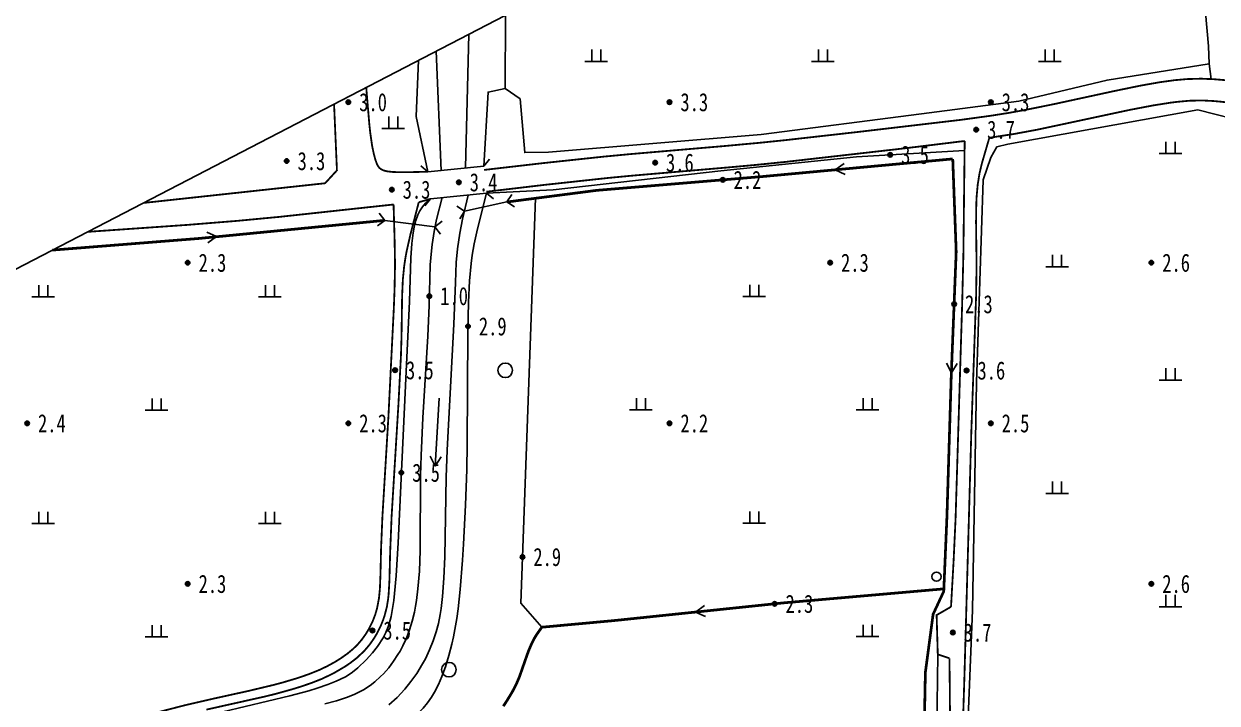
# Model space of a CAD drawing. Header units: metres. Extents: x 494039 to 619385, y 3351420 to 3402703.
# Drawn here: x 580710.4 to 580973.6, y 3397938.4 to 3398088.3 of the extents above; entities that cross this region are included whole.
import ezdxf
from ezdxf.enums import TextEntityAlignment as Align

# ---------------------------------------------------------------- set-up
doc = ezdxf.new("R2010")
doc.units = ezdxf.units.M
for name, pattern in [('2180', [0]), ('4410a', [0]), ('8521', [0]), ('9610', [0])]:
    doc.linetypes.add(name, pattern=pattern)
for name, color, linetype in [('210100', 130, 'Continuous'), ('220200', 130, 'Continuous'), ('220900', 130, '2180'), ('261301', 141, 'Continuous'), ('430300', 8, 'Continuous'), ('440100', 8, 'Continuous'), ('510301', 8, 'Continuous'), ('720100', 8, 'Continuous'), ('760201', 8, '8521'), ('810100', 8, '9610'), ('810302', 8, 'Continuous'), ('810501', 8, 'Continuous'), ('范围线', 8, 'Continuous')]:
    doc.layers.add(name, color=color, linetype=linetype)

# ---------------------------------------------------------------- blocks, each defined once
blk = doc.blocks.new('gc170')
at = {"linetype": 'Continuous'}
blk.add_circle((0, 0), 0.5, dxfattribs=at)
blk = doc.blocks.new('gu')
at = {"flags": 128}
for points in [[(3.75, 0), (-3.75, 0)], [(2.71, -0.6), (3.75, 0), (3.75, 0), (2.71, 0.6)]]:
    blk.add_lwpolyline(points, dxfattribs=at)
blk = doc.blocks.new('p_point')
for radius in [0.25, 0.2, 0.15, 0.1, 0.05]:
    blk.add_circle((0, 0), radius)
blk.add_point((0, 0))
blk = doc.blocks.new('vm')
at = {"linetype": 'Continuous'}
for p, q in [((1.25, 0), (-1.25, 0)), ((-0.5, 0), (-0.5, 1.3)), ((0.5, 1.3), (0.5, 0))]:
    blk.add_line(p, q, dxfattribs=at)
blk = doc.blocks.new('v1')
blk.add_circle((0, 0), 0.8)
blk = doc.blocks.new('1-3&1-4')
at = {"layer": '210100', "color": 141, "linetype": 'Continuous', "elevation": 1.6308, "flags": 128}
blk.add_lwpolyline([(580808.4954, 3398085.9567), (580807.8212, 3398056.4627)], dxfattribs=at)
at = {"layer": '210100', "color": 141, "linetype": 'Continuous', "flags": 128}
for points in [[(580801.2969, 3398082.2243), (580802.4452, 3398055.9256)], [(580802.648, 3398049.9088), (580801.4246, 3398045.1214), (580800.8627, 3398042.4448), (580800.4189, 3398039.6087), (580800.2579, 3398038.2026), (580800.0256, 3398035.0917), (580799.7627, 3398026.0852), (580799.4757, 3398019.3119), (580798.4052, 3398001.2992), (580798.0045, 3397993.0237), (580797.8847, 3397988.5894), (580797.8007, 3397972.0951), (580797.627, 3397967.5046), (580797.3142, 3397963.601), (580796.9823, 3397961.0221), (580796.7689, 3397959.7416), (580796.5179, 3397958.4683), (580796.0234, 3397956.4389), (580795.4448, 3397954.5658), (580794.747, 3397952.7251), (580793.9857, 3397951.0543), (580793.3512, 3397949.8557), (580792.9028, 3397949.0916), (580791.9263, 3397947.6071), (580790.8513, 3397946.1914), (580789.6846, 3397944.8591), (580789.0684, 3397944.2292), (580787.7719, 3397943.0536), (580786.744, 3397942.2558), (580785.2616, 3397941.2981), (580783.2676, 3397940.2898), (580781.5287, 3397939.5922), (580779.3709, 3397938.8877), (580776.783, 3397938.1999)], [(580808.4149, 3398050.4849), (580807.1387, 3398045.1613), (580806.5243, 3398042.0734), (580806.0267, 3398038.5832), (580805.766, 3398035.5845), (580805.5648, 3398031.1991), (580805.2463, 3398022.0139), (580803.7398, 3397994.2229), (580803.5204, 3397988.2715), (580803.2343, 3397970.6626), (580803.0422, 3397965.943), (580802.7353, 3397961.9248), (580802.4126, 3397959.2684), (580802.2019, 3397957.9496), (580801.8068, 3397955.9865), (580801.3223, 3397954.1371), (580800.6543, 3397952.1045), (580799.8598, 3397950.1072), (580798.9393, 3397948.1529), (580798.3412, 3397947.037), (580797.0486, 3397944.9315), (580795.7708, 3397943.1374), (580794.3858, 3397941.4314), (580792.706, 3397939.6441), (580790.894, 3397938.0373)]]:
    blk.add_lwpolyline(points, dxfattribs=at)
at = {"layer": '220200', "color": 141, "linetype": 'Continuous', "const_width": 0.6, "flags": 128}
for points in [[(580816.9468, 3398048.9573), (580836.7653, 3398051.5212), (580873.2386, 3398054.5628), (580915.2697, 3398058.4568)], [(580915.2697, 3398058.4568), (580916.0297, 3398037.9975), (580914.9391, 3398010.5992), (580913.9902, 3397979.5928), (580913.2863, 3397963.0466), (580910.9355, 3397957.9828), (580909.2272, 3397945.1305), (580907.8164, 3397871.0137), (580903.5007, 3397759.3172), (580900.3915, 3397756.8552), (580892.6629, 3397753.669), (580889.4359, 3397745.2093), (580887.1963, 3397743.1488), (580885.5731, 3397742.7401), (580861.96, 3397742.3235)], [(580716.6546, 3398038.3371), (580748.9627, 3398040.902), (580789.9733, 3398044.8931)], [(580913.3095, 3397963.5935), (580877.9362, 3397960.5028), (580840.4718, 3397956.5871), (580824.6242, 3397955.1319), (580823.4345, 3397953.4301), (580823.02, 3397952.7459), (580822.4161, 3397951.5898), (580821.7338, 3397949.9831), (580821.3532, 3397948.9547), (580819.6872, 3397944.18), (580818.9662, 3397942.4922), (580818.1063, 3397940.854), (580816.988, 3397939.0039), (580816.1423, 3397937.7068)]]:
    blk.add_lwpolyline(points, dxfattribs=at)
at = {"layer": '220900', "color": 141, "linetype": 'Continuous'}
for p, q in [((580816.9468, 3398048.9573), (580818.0294, 3398050.639)), ((580816.9468, 3398048.9573), (580818.6285, 3398047.8747)), ((580789.9733, 3398044.8931), (580788.7505, 3398046.4757)), ((580807.5895, 3398046.9293), (580805.9078, 3398048.0119)), ((580807.5895, 3398046.9293), (580806.5069, 3398045.2476)), ((580789.9733, 3398044.8931), (580788.3907, 3398043.6703)), ((580801.0633, 3398043.4709), (580802.6459, 3398044.6937)), ((580801.0633, 3398043.4709), (580802.2861, 3398041.8883))]:
    blk.add_line(p, q, dxfattribs=at)
at = {"layer": '220900', "color": 141, "linetype": '2180', "elevation": 2.8794, "flags": 128}
blk.add_lwpolyline([(580816.9468, 3398048.9573), (580807.5895, 3398046.9293)], dxfattribs=at)
at = {"layer": '220900', "color": 141, "linetype": '2180', "flags": 128}
blk.add_lwpolyline([(580789.9733, 3398044.8931), (580801.0633, 3398043.4709)], dxfattribs=at)
at = {"layer": '430300', "color": 8, "linetype": 'Continuous'}
for p, q in [((580799.5082, 3398055.6322), (580797.9604, 3398056.8988)), ((580811.8058, 3398056.8607), (580813.0724, 3398058.4085)), ((580800.1053, 3398049.6548), (580798.8387, 3398048.107)), ((580812.4029, 3398050.8833), (580813.9507, 3398049.6167))]:
    blk.add_line(p, q, dxfattribs=at)
at = {"layer": '430300', "color": 8, "linetype": 'Continuous', "flags": 128}
for points in [[(580799.5082, 3398055.6322), (580811.8058, 3398056.8607)], [(580812.4029, 3398050.8833), (580800.1053, 3398049.6548)]]:
    blk.add_lwpolyline(points, dxfattribs=at)
at = {"layer": '440100', "color": 8, "linetype": '4410a', "const_width": 0.4, "flags": 128}
for points in [[(580811.8891, 3398056.0264), (580824.7928, 3398057.5173), (580838.2455, 3398058.9579), (580844.1955, 3398059.5214), (580865.1823, 3398061.3226), (580872.6237, 3398062.0099), (580878.1225, 3398062.5746), (580893.9929, 3398064.3622), (580917.143, 3398067.0873), (580923.6184, 3398067.9751), (580927.5871, 3398068.6027), (580931.1171, 3398069.2369), (580937.6688, 3398070.5601), (580950.7635, 3398073.4045), (580956.5926, 3398074.6076), (580960.897, 3398075.3738), (580964.2175, 3398075.8287), (580966.8788, 3398076.0687), (580970.0714, 3398076.1595), (580972.985, 3398076.033), (580979.5943, 3398075.4741)], [(580914.8875, 3397959.634), (580915.4519, 3397969.6186), (580915.8959, 3397979.1531), (580917.3491, 3398026.5424), (580917.6168, 3398037.3093), (580917.9032, 3398062.4127)], [(580741.2209, 3397645.2964), (580741.8838, 3397649.7801), (580742.9536, 3397654.9835), (580743.802, 3397658.3279), (580744.5616, 3397660.8152), (580745.0809, 3397662.3309), (580746.2773, 3397665.5209), (580748.0247, 3397669.7254), (580748.9781, 3397671.8711), (580750.8721, 3397675.9132), (580753.7841, 3397681.7143), (580754.496, 3397683.3694), (580754.9306, 3397684.632), (580755.2806, 3397686.0299), (580755.4251, 3397686.8299), (580755.6049, 3397688.4463), (580755.6403, 3397690.0128), (580755.6073, 3397690.8666), (580755.4074, 3397692.9097), (580755.0374, 3397695.109), (580754.7846, 3397696.2844), (580754.4532, 3397697.6256), (580753.7494, 3397700.0411), (580753.2985, 3397701.4043), (580752.3029, 3397704.0942), (580750.8842, 3397707.3622), (580749.3496, 3397710.4566), (580743.7234, 3397721.0883), (580735.8699, 3397736.4092), (580730.3992, 3397746.683), (580728.0285, 3397751.2758), (580726.5346, 3397754.3759), (580725.3641, 3397757.0617), (580722.6742, 3397763.9587), (580722.2406, 3397765.2758), (580721.9801, 3397766.2991), (580721.6649, 3397768.0651), (580721.542, 3397769.0581), (580721.32, 3397771.8662), (580720.9619, 3397777.5803), (580720.435, 3397782.8844), (580719.9134, 3397787.4145), (580719.0631, 3397794.601), (580717.6392, 3397807.6795), (580716.5276, 3397819.3382), (580714.7217, 3397840.697), (580714.1948, 3397848.7073), (580713.8697, 3397856.1276), (580713.7987, 3397862.6906), (580713.9197, 3397879.5443), (580713.9936, 3397883.5422), (580714.2117, 3397889.2058), (580714.619, 3397894.6343), (580716.2131, 3397912.5879), (580716.4068, 3397914.2077), (580716.8122, 3397916.7325), (580717.2072, 3397918.4967), (580717.4977, 3397919.5708), (580718.2116, 3397921.8165), (580719.2369, 3397924.4911), (580719.984, 3397926.125), (580721.0657, 3397928.0382), (580722.1135, 3397929.4488), (580723.3246, 3397930.6779), (580724.6896, 3397931.7464), (580725.6671, 3397932.359), (580726.4813, 3397932.7836), (580727.9322, 3397933.3687), (580729.5789, 3397933.8549), (580735.0283, 3397935.1001), (580745.8271, 3397937.8989), (580752.1108, 3397939.3515), (580759.9913, 3397941.0892), (580765.4897, 3397942.4042), (580767.5034, 3397942.9447), (580770.6997, 3397943.8974), (580773.2588, 3397944.7765), (580775.3815, 3397945.628), (580777.2748, 3397946.523), (580779.0167, 3397947.4772), (580780.3184, 3397948.2882), (580781.7487, 3397949.3052), (580782.9496, 3397950.2974), (580783.994, 3397951.3141), (580784.8961, 3397952.3658), (580785.7701, 3397953.5796), (580786.5438, 3397954.8625), (580787.3337, 3397956.4821), (580787.8721, 3397957.891), (580788.2952, 3397959.334), (580788.7041, 3397961.5132), (580788.909, 3397963.5813), (580789.0392, 3397966.8074), (580789.1704, 3397972.4846), (580789.4635, 3397979.4601), (580790.795, 3398001.6414), (580791.9853, 3398025.5659), (580792.141, 3398029.5579), (580792.2485, 3398035.1516), (580792.1509, 3398040.8292), (580791.9275, 3398048.3998)], [(580902.0038, 3397679.28), (580901.6729, 3397685.3191), (580901.4048, 3397691.8325), (580901.2462, 3397700.4021), (580901.2467, 3397715.7751), (580901.1032, 3397720.469), (580900.5672, 3397728.7598), (580900.5384, 3397730.0757), (580900.5935, 3397732.2711), (580900.7231, 3397733.7148), (580900.9884, 3397735.3762), (580901.3666, 3397736.8943), (580901.8082, 3397738.1542), (580902.135, 3397738.8965), (580902.8927, 3397740.3364), (580904.8421, 3397743.5501), (580905.698, 3397745.1092), (580906.2774, 3397746.4098), (580906.8338, 3397747.9955), (580907.2735, 3397749.623), (580907.6908, 3397751.7042), (580908.04, 3397754.2535), (580908.2949, 3397757.2769), (580908.4638, 3397761.207), (580908.5234, 3397764.2727), (580908.7348, 3397785.4981), (580908.824, 3397791.3618), (580909.03, 3397799.1821), (580909.2261, 3397803.7168), (580910.216, 3397822.4286), (580911.1716, 3397848.9435), (580912.0982, 3397868.717), (580912.4434, 3397880.7825), (580913.0196, 3397905.8461), (580913.1862, 3397910.4844), (580913.4322, 3397915.434), (580914.561, 3397931.6806), (580914.6641, 3397935.4066), (580914.6229, 3397941.5095), (580914.5396, 3397948.2915)]]:
    blk.add_lwpolyline(points, dxfattribs=at)
at = {"layer": '440100', "color": 8, "linetype": 'Continuous', "const_width": 0.4, "flags": 128}
for points, elevation in [([(580785.8989, 3398074.2404), (580786.5672, 3398066.2377), (580786.7734, 3398064.3144), (580787.1832, 3398061.4237), (580787.5818, 3398059.4894), (580787.9554, 3398058.1568), (580788.2945, 3398057.2415), (580788.6133, 3398056.699), (580788.82, 3398056.4627)], 3.8555), ([(580797.481, 3398048.8923), (580800.1053, 3398049.6548)], 3.9203)]:
    blk.add_lwpolyline(points, dxfattribs=dict(at, elevation=elevation))
at = {"layer": '440100', "color": 8, "linetype": '4410a', "const_width": 0.4, "flags": 128}
for points, elevation in [([(580736.7131, 3398048.7374), (580776.8249, 3398053.0885), (580779.4366, 3398055.9311), (580778.8003, 3398070.5597)], 3.8555), ([(580788.82, 3398056.4627), (580789.2299, 3398056.1522), (580789.7741, 3398055.9039), (580790.5229, 3398055.7122), (580791.6941, 3398055.5789), (580793.4653, 3398055.5167), (580794.9649, 3398055.5222), (580799.5082, 3398055.6322)], 3.8555), ([(580911.966, 3397949.1371), (580911.7154, 3397957.8121), (580914.8875, 3397959.634)], 3.9185), ([(580914.5396, 3397948.2915), (580911.966, 3397949.1371)], 3.9185)]:
    blk.add_lwpolyline(points, dxfattribs=dict(at, elevation=elevation))
at = {"layer": '440100', "color": 8, "linetype": 'Continuous', "const_width": 0.4, "flags": 128}
for points in [[(580923.3428, 3398063.1221), (580928.7696, 3398063.9567), (580933.9403, 3398064.9121), (580954.4152, 3398069.2941), (580959.4948, 3398070.2637), (580963.3188, 3398070.8653), (580964.9145, 3398071.0643), (580967.4698, 3398071.2911), (580970.2359, 3398071.3606), (580972.7382, 3398071.2335), (580974.4072, 3398071.0791), (580980.458, 3398070.4119)], [(580812.37, 3398051.213), (580825.2703, 3398052.7346), (580839.2583, 3398054.2583), (580844.6694, 3398054.7733), (580866.3342, 3398056.6321), (580872.4238, 3398057.1922), (580878.6175, 3398057.8254), (580904.5032, 3398060.7736), (580917.9032, 3398062.4127)], [(580917.1121, 3397921.0653), (580917.8575, 3397944.6489), (580919.3748, 3397998.4715), (580920.4214, 3398028.2365), (580920.5245, 3398034.8845), (580920.4096, 3398044.5762), (580920.4662, 3398048.6834), (580920.5402, 3398050.1687), (580920.7723, 3398052.7523), (580921.1793, 3398055.3088), (580921.7044, 3398057.509), (580923.3427, 3398063.1221)], [(580750.6334, 3397936.9494), (580763.6705, 3397939.8669), (580766.0296, 3397940.4544), (580769.5328, 3397941.4284), (580771.1684, 3397941.93), (580773.7986, 3397942.8203), (580776.1789, 3397943.7621), (580778.724, 3397944.9902), (580781.2673, 3397946.4822), (580782.4273, 3397947.2772), (580783.7842, 3397948.3283), (580785.4282, 3397949.8586), (580786.6391, 3397951.2857), (580787.5228, 3397952.5394), (580787.9607, 3397953.2412), (580788.3713, 3397953.9596), (580789.0464, 3397955.3136), (580789.6518, 3397956.8018), (580789.9254, 3397957.6057), (580790.4489, 3397959.6207), (580790.7243, 3397961.3499), (580790.8456, 3397962.5134), (580791.0123, 3397965.4447), (580791.1687, 3397971.526), (580791.4934, 3397979.5714), (580793.0004, 3398004.2996), (580793.5471, 3398014.9206), (580793.68, 3398019.1612), (580793.8123, 3398028.1868), (580793.9748, 3398031.8489), (580794.2687, 3398034.8241), (580794.5712, 3398036.8129), (580794.8401, 3398038.2265), (580795.6667, 3398041.8853), (580797.481, 3398048.8923)], [(580724.4224, 3398042.3646), (580746.5315, 3398043.9068), (580757.5749, 3398044.8008), (580766.7786, 3398045.6734), (580791.9275, 3398048.3998)]]:
    blk.add_lwpolyline(points, dxfattribs=at)
at = {"layer": '760201', "color": 8, "linetype": '8521', "flags": 128}
for points in [[(580965.2189, 3398151.5057), (580969.1594, 3398127.0703), (580970.5337, 3398121.672), (580971.4352, 3398110.2344), (580970.3033, 3398099.0889), (580971.6653, 3398083.3436), (580971.8029, 3398079.4134)], [(580811.8058, 3398056.8607), (580812.7734, 3398073.2182), (580816.5758, 3398074.0133), (580816.6491, 3398090.1844)], [(580797.4411, 3398080.225), (580796.8959, 3398067.786), (580799.5082, 3398055.6322)], [(580819.8532, 3398071.7379), (580820.8629, 3398059.8706), (580826.0661, 3398059.9784), (580872.9821, 3398063.8346), (580908.3976, 3398068.406), (580929.8202, 3398071.2297), (580949.2999, 3398075.8559), (580971.8029, 3398079.4134)], [(580980.9039, 3398066.3724), (580969.3428, 3398069.2582), (580927.4472, 3398061.696), (580924.983, 3398061.1221), (580923.7061, 3398058.7421), (580922.0145, 3398053.8334), (580920.5261, 3398009.1527), (580919.6591, 3397958.9101), (580917.9625, 3397917.0658), (580916.1703, 3397865.3311), (580917.6108, 3397863.2498), (580918.9582, 3397862.4439), (580935.0887, 3397862.0947)], [(580917.879, 3398060.2942), (580894.0387, 3398058.9365), (580864.0784, 3398055.8351), (580827.1143, 3398051.6558), (580812.4029, 3398050.8833)], [(580800.1053, 3398049.6548), (580798.9874, 3398048.6668), (580798.2778, 3398047.8622), (580797.7295, 3398047.0227), (580797.2853, 3398046.1104), (580796.8491, 3398044.896), (580796.4623, 3398043.3742), (580796.2328, 3398042.13), (580795.9391, 3398039.7807), (580795.7303, 3398036.6053), (580795.4208, 3398026.9862), (580794.658, 3398010.0147), (580792.9051, 3397973.7834), (580792.4773, 3397966.5009), (580792.141, 3397962.5556), (580791.9623, 3397961.0047), (580791.7756, 3397959.6839), (580791.3679, 3397957.5144), (580791.1604, 3397956.6631), (580790.7161, 3397955.2049), (580790.2324, 3397953.9965), (580789.6013, 3397952.7736), (580788.3525, 3397950.8719), (580787.2487, 3397949.4673), (580785.9099, 3397947.9596), (580784.0391, 3397946.1535), (580782.8912, 3397945.2294), (580781.4431, 3397944.2776), (580780.102, 3397943.5746), (580779.2706, 3397943.1975), (580777.4211, 3397942.4682), (580775.0943, 3397941.6895), (580773.2067, 3397941.1245), (580769.0419, 3397939.9991), (580754.2973, 3397936.4432), (580739.452, 3397932.7118), (580731.8791, 3397930.8926), (580730.0496, 3397930.3751), (580728.6937, 3397929.8733), (580727.286, 3397929.1581), (580726.2722, 3397928.4454), (580725.8041, 3397928.0483), (580724.9286, 3397927.1765), (580724.141, 3397926.2181), (580723.7835, 3397925.7119), (580723.094, 3397924.5458), (580722.5175, 3397923.2488), (580722.0137, 3397921.7723), (580720.857, 3397917.8142), (580721.9366, 3397910.5694), (580720.6181, 3397902.7435), (580718.2334, 3397898.489), (580717.6977, 3397892.0623), (580717.2809, 3397885.9719), (580717.0974, 3397881.1486), (580717.0708, 3397876.5062), (580717.4833, 3397860.4532), (580717.6522, 3397848.9189), (580717.8397, 3397842.9737), (580718.0811, 3397839.1564), (580718.3081, 3397836.4549), (580720.097, 3397818.9255), (580721.4253, 3397802.406), (580721.9001, 3397797.1664), (580722.6787, 3397790.2167), (580723.1481, 3397786.5157), (580724.126, 3397779.5852), (580724.8765, 3397774.9728), (580725.7799, 3397770.2655), (580726.5685, 3397766.8449), (580727.3562, 3397763.9896), (580728.1144, 3397761.6938), (580728.7497, 3397760.0468), (580729.75, 3397757.7579), (580731.1773, 3397754.8312), (580732.1025, 3397753.0495), (580733.9686, 3397749.5843), (580745.2872, 3397729.0461), (580748.1068, 3397723.7183), (580749.7737, 3397720.4044), (580751.6034, 3397716.5244), (580752.4767, 3397714.5645), (580753.9919, 3397710.9374), (580755.1246, 3397707.9324), (580756.0188, 3397705.2251), (580756.7186, 3397702.6878), (580758.8853, 3397692.9018), (580759.6171, 3397690.1908), (580760.0628, 3397688.811), (580760.7829, 3397686.905), (580761.7724, 3397684.6624), (580762.8761, 3397682.4657), (580764.4966, 3397679.6172), (580766.4402, 3397676.6435), (580767.7313, 3397674.9051), (580769.6426, 3397672.6688), (580771.175, 3397671.161), (580773.342, 3397669.3612), (580775.0621, 3397668.1209), (580776.046, 3397667.4693), (580778.0641, 3397666.2444), (580779.9294, 3397665.2339), (580781.1721, 3397664.6214), (580782.4289, 3397664.043), (580785.1354, 3397662.9011), (580790.5336, 3397660.8675), (580797.3952, 3397658.4295), (580806.2829, 3397657.6946), (580823.2177, 3397657.5067), (580843.2203, 3397657.7662), (580861.1851, 3397657.4985), (580864.2799, 3397656.8098), (580865.2048, 3397656.0688), (580865.2069, 3397648.984), (580865.4896, 3397633.0374), (580865.4801, 3397630.4551), (580865.3705, 3397626.652), (580865.2862, 3397625.2676), (580865.0505, 3397623.0304), (580864.9133, 3397622.1801), (580864.5768, 3397620.673), (580864.1556, 3397619.3681), (580863.8919, 3397618.7315), (580863.452, 3397617.8617), (580862.9075, 3397617.0176), (580862.3512, 3397616.3516), (580861.8257, 3397615.8674), (580861.1441, 3397615.3997), (580860.3037, 3397614.9816), (580859.198, 3397614.5949), (580858.5695, 3397614.4294), (580857.0675, 3397614.1314), (580855.5991, 3397613.9174), (580853.344, 3397613.7064), (580852.2235, 3397613.6565), (580851.1086, 3397613.6463), (580849.1192, 3397613.7401), (580847.3748, 3397613.9666), (580846.5132, 3397614.1406), (580845.7822, 3397614.3269), (580844.3559, 3397614.8017), (580842.9677, 3397615.3994), (580841.1597, 3397616.3805), (580839.6571, 3397617.3776), (580838.2211, 3397618.4665), (580837.1769, 3397619.3284), (580835.1468, 3397621.1325), (580829.8794, 3397626.1478), (580828.5495, 3397627.3849), (580826.5078, 3397629.1778), (580824.2709, 3397630.9176), (580822.6071, 3397632.0269), (580821.6442, 3397632.6117), (580819.5628, 3397633.7675), (580817.5988, 3397634.749), (580814.7402, 3397636.0407), (580811.2537, 3397637.4608), (580809.4924, 3397638.1243), (580806.2336, 3397639.253), (580804.1948, 3397639.8815), (580801.0124, 3397640.731), (580797.3035, 3397641.57), (580795.3141, 3397641.9647), (580792.0676, 3397642.5231), (580787.2844, 3397643.1468), (580781.0412, 3397643.7591), (580773.3411, 3397644.3605), (580767.574, 3397644.7062), (580759.6135, 3397644.9987), (580744.6244, 3397645.4031)], [(580838.7633, 3397735.612), (580835.164, 3397733.4787), (580829.1817, 3397732.4072), (580827.2698, 3397732.1162), (580824.168, 3397731.7487), (580821.0591, 3397731.5285), (580817.8297, 3397731.4599), (580812.9827, 3397731.56), (580804.8334, 3397731.9031), (580799.8394, 3397732.0108), (580796.4271, 3397731.9515), (580793.3039, 3397731.7338), (580792.3379, 3397731.6057), (580790.8358, 3397731.3099), (580790.1135, 3397731.1107), (580789.0785, 3397730.7344), (580788.1153, 3397730.2497), (580787.6658, 3397729.9608), (580786.9718, 3397729.4015), (580786.3143, 3397728.6926), (580785.6957, 3397727.8257), (580785.0897, 3397726.7484), (580784.6603, 3397725.8212), (580784.0041, 3397724.0362), (580783.7411, 3397723.1294), (580783.3233, 3397721.2923), (580783.0254, 3397719.4293), (580782.8657, 3397718.0185), (580782.6735, 3397715.1701), (580782.6036, 3397711.3353), (580782.7228, 3397705.0692), (580782.979, 3397697.6682), (580783.0747, 3397696.4331), (580783.3503, 3397694.1895), (580783.7075, 3397692.3792), (580784.1926, 3397690.6691), (580784.7555, 3397689.1463), (580785.0799, 3397688.399), (580785.8157, 3397686.9388), (580786.9535, 3397685.1243), (580788.7399, 3397682.7121), (580789.4298, 3397681.4592), (580789.7136, 3397680.5855), (580789.8248, 3397679.7416), (580789.7815, 3397678.8812), (580789.6136, 3397678.1735), (580789.2135, 3397677.3504), (580788.6149, 3397676.6664), (580788.0777, 3397676.2651), (580787.7602, 3397676.0878), (580787.0935, 3397675.8325), (580786.3445, 3397675.7219), (580785.6019, 3397675.7794), (580784.8643, 3397675.9734), (580783.9553, 3397676.3639), (580782.3796, 3397677.3145), (580780.7075, 3397678.5242), (580779.4584, 3397679.5636), (580778.3121, 3397680.6679), (580777.4379, 3397681.6511), (580776.6685, 3397682.6622), (580775.7863, 3397684.0269), (580774.9935, 3397685.466), (580774.1082, 3397687.3429), (580773.2485, 3397689.4746), (580772.4935, 3397691.6327), (580771.6055, 3397694.5603), (580770.6781, 3397698.091), (580770.1161, 3397700.4517), (580767.4172, 3397712.8716), (580766.744, 3397715.8216), (580765.707, 3397719.9351), (580764.895, 3397722.7503), (580763.6955, 3397726.4393), (580763.0451, 3397728.2675), (580761.9311, 3397731.1624), (580760.7136, 3397734.0077), (580760.0583, 3397735.4057), (580759.0038, 3397737.463), (580757.7053, 3397739.6867), (580756.1384, 3397742.0621), (580755.1123, 3397743.5197), (580751.5357, 3397748.4256), (580749.6975, 3397751.0563), (580748.1226, 3397753.5415), (580746.8034, 3397755.9105), (580745.5894, 3397758.3399), (580744.8269, 3397759.9854), (580744.0964, 3397761.6476), (580742.7198, 3397765.0128), (580740.8532, 3397770.1404), (580739.7579, 3397773.6056), (580739.0388, 3397776.2095), (580738.117, 3397780.0317), (580737.1936, 3397784.4299), (580736.6709, 3397787.1899), (580736.1856, 3397789.9563), (580735.4109, 3397794.9487), (580735.1152, 3397797.1726), (580734.6948, 3397801.0724), (580734.4916, 3397803.856), (580734.2895, 3397808.7626), (580734.0855, 3397821.7247), (580733.8824, 3397828.041), (580732.8488, 3397847.0706), (580732.5173, 3397854.546), (580732.4331, 3397857.945), (580732.4119, 3397861.3092), (580732.5135, 3397868.7131), (580732.9209, 3397882.1772), (580733.4419, 3397896.5527), (580733.5876, 3397899.4397), (580733.8952, 3397903.5579), (580734.2789, 3397906.8444), (580734.6879, 3397909.3025), (580734.9438, 3397910.5287), (580735.6334, 3397913.1199), (580736.1581, 3397914.5788), (580736.9293, 3397916.1377), (580737.6893, 3397917.2149), (580738.7118, 3397918.2388), (580739.168, 3397918.6054), (580740.1459, 3397919.274), (580741.3279, 3397919.9357), (580742.8499, 3397920.6354), (580745.3832, 3397921.5702), (580747.4481, 3397922.1891), (580749.0025, 3397922.5904), (580750.5609, 3397922.948), (580753.6879, 3397923.5622), (580758.3983, 3397924.3144), (580769.4699, 3397925.8002), (580773.4425, 3397926.3781), (580778.1665, 3397927.1835), (580779.8723, 3397927.5225), (580782.8284, 3397928.1996), (580785.3196, 3397928.8924), (580787.353, 3397929.5757), (580788.9434, 3397930.2109), (580790.8733, 3397931.1442), (580792.4086, 3397932.0516), (580793.6784, 3397932.9199), (580795.2997, 3397934.1905), (580796.8289, 3397935.5751), (580798.4192, 3397937.2561), (580799.3882, 3397938.4461), (580800.2706, 3397939.6915), (580800.9408, 3397940.7864), (580801.8306, 3397942.4928), (580802.6039, 3397944.2613), (580803.3853, 3397946.3849), (580804.1474, 3397948.8701), (580804.7926, 3397951.397), (580805.143, 3397952.9895), (580805.862, 3397957.0459), (580806.1576, 3397959.1858), (580806.6311, 3397963.4688), (580807.1539, 3397969.8988), (580807.3849, 3397973.473), (580807.8298, 3397982.0569), (580808.1067, 3397989.9368), (580808.1957, 3397995.414), (580808.2765, 3398020.197), (580808.4355, 3398026.8512), (580808.6898, 3398031.5861), (580809.043, 3398035.3547), (580809.2932, 3398037.2296), (580809.7242, 3398039.6997), (580810.455, 3398043.0117), (580812.4029, 3398050.8833)], [(580823.203, 3398049.7667), (580819.9898, 3397960.4463), (580824.6242, 3397955.1319)], [(580890.4078, 3397740.7414), (580894.6135, 3397751.4532), (580895.1229, 3397752.309), (580905.2601, 3397752.9276), (580906.5382, 3397753.7544), (580906.9922, 3397754.827), (580907.7033, 3397779.0646), (580909.0322, 3397831.1017), (580910.7831, 3397881.2469), (580911.6598, 3397927.3498), (580911.966, 3397949.1371)]]:
    blk.add_lwpolyline(points, dxfattribs=at)
at = {"layer": '810100', "color": 8, "linetype": '9610', "flags": 128}
blk.add_lwpolyline([(580971.8029, 3398079.4134), (580972.2424, 3398076.0336)], dxfattribs=at)
at = {"layer": '810100', "color": 8, "linetype": '9610', "elevation": 3.5875, "flags": 128}
blk.add_lwpolyline([(580819.8532, 3398071.7379), (580816.5758, 3398074.0133)], dxfattribs=at)
at = {"layer": '范围线', "color": 8, "flags": 128}
blk.add_lwpolyline([(580974.9971, 3398172.2884), (580158.1729, 3397748.7629), (583102.2681, 3395406.1495), (589376.9328, 3392493.3034), (594318.9563, 3392016.403), (594002.9657, 3392059.9931), (593709.5027, 3392110.274), (593489.39, 3392154.2585), (593446.55, 3392164.1073), (593184.0367, 3392224.4585), (592856.0894, 3392311.9807), (592630.9821, 3392379.424), (592345.2786, 3392474.0542), (592112.8421, 3392558.6278), (591835.9381, 3392668.5492), (591571.4074, 3392783.2499), (591303.4331, 3392909.9936), (591275.2655, 3392923.316), (591065.2798, 3393031.2284), (591019.813, 3393054.5939), (590886.2864, 3393127.1825), (590776.1303, 3393189.2284), (589711.9005, 3393302.4152), (583546.9224, 3396125.8295)], close=True, dxfattribs=at)
at = {"layer": '261301', "color": 141, "linetype": 'Continuous', "xscale": 2, "yscale": 2}
for p, rotation in [((580896.7946, 3398056.7452, 2.9722), 185.2945509453082), ((580745.4293, 3398040.6215, 2.0887), 5.322777916765348), ((580915.2633, 3398018.7451, 2.2959), 267.9551720488321), ((580801.5352, 3397998.18, 1.7935), 266.4196451578815), ((580866.0085, 3397959.2562, 2.8331), 185.9649115656113)]:
    blk.add_blockref('gu', p, dxfattribs=dict(at, rotation=rotation))
at = {"layer": '510301', "color": 8, "linetype": 'Continuous', "xscale": 2, "yscale": 2}
blk.add_blockref('gc170', (580911.6879, 3397966.2915, 3.3604), dxfattribs=at)
at = {"layer": '720100', "color": 8, "linetype": 'Continuous', "xscale": 2, "yscale": 2, "zscale": 2}
for p in [(580781.9441, 3398070.9816, 3.0037), (580852.7989, 3398070.9818, 3.2858), (580923.6537, 3398070.9819, 3.3154), (580920.4528, 3398064.9064, 3.7321), (580901.4825, 3398059.3604, 3.4907), (580768.3476, 3398057.9836, 3.2985), (580849.6129, 3398057.6395, 3.5904), (580806.3252, 3398053.3012, 3.4197), (580864.5349, 3398053.837, 2.237), (580791.5285, 3398051.6758, 3.298), (580746.5167, 3398035.5542, 2.259), (580888.2262, 3398035.5544, 2.2754), (580959.081, 3398035.5546, 2.5604), (580799.8158, 3398028.1959, 0.9628), (580915.5684, 3398026.4093, 2.3), (580808.3446, 3398021.5151, 2.8628), (580792.2572, 3398011.8366, 3.5235), (580918.3214, 3398011.7714, 3.5819), (580711.0892, 3398000.1267, 2.3515), (580781.944, 3398000.1268, 2.3036), (580852.7988, 3398000.127, 2.2481), (580923.6536, 3398000.1271, 2.5479), (580793.634, 3397989.219, 3.456), (580820.3563, 3397970.634, 2.8776), (580746.5165, 3397964.6994, 2.2965), (580959.0809, 3397964.6998, 2.5745), (580875.9816, 3397960.2985, 2.2569), (580787.2581, 3397954.4036, 3.5328), (580915.2821, 3397953.9524, 3.6672)]:
    blk.add_blockref('p_point', p, dxfattribs=at)
at = {"layer": '810302', "color": 8, "linetype": 'Continuous', "xscale": 2, "yscale": 2}
for p in [(580836.6491, 3398079.9784), (580886.6491, 3398079.9784), (580936.6491, 3398079.9784), (580791.8738, 3398065.1903, 3.868), (580963.2941, 3398059.6591), (580938.2941, 3398034.6591), (580714.6552, 3398028.0088), (580764.6552, 3398028.0088), (580871.4775, 3398028.0889), (580963.2941, 3398009.6591), (580739.6552, 3398003.0088), (580846.4775, 3398003.0889), (580896.4775, 3398003.0889), (580938.2941, 3397984.6591), (580714.6552, 3397978.0088), (580764.6552, 3397978.0088), (580871.4775, 3397978.0889), (580963.2941, 3397959.6591), (580739.6552, 3397953.0088), (580896.4775, 3397953.0889)]:
    blk.add_blockref('vm', p, dxfattribs=at)
at = {"layer": '810501', "color": 8, "linetype": 'Continuous', "xscale": 2, "yscale": 2}
for p in [(580816.5543, 3398011.8108), (580804.1288, 3397945.7688)]:
    blk.add_blockref('v1', p, dxfattribs=at)
at = {"layer": '720100', "color": 8, "width": 0.75}
for s, p in [('3.0', (580784.3441, 3398070.9816, 3.0037)), ('3.3', (580855.1989, 3398070.9818, 3.2858)), ('3.3', (580926.0537, 3398070.9819, 3.3154)), ('3.7', (580922.8528, 3398064.9064, 3.7321)), ('3.3', (580770.7476, 3398057.9836, 3.2985)), ('3.6', (580852.0129, 3398057.6395, 3.5904)), ('3.5', (580903.8825, 3398059.3604, 3.4907)), ('3.3', (580793.9285, 3398051.6758, 3.298)), ('3.4', (580808.7252, 3398053.3012, 3.4197)), ('2.2', (580866.9349, 3398053.837, 2.237)), ('2.3', (580748.9167, 3398035.5542, 2.259)), ('2.3', (580890.6262, 3398035.5544, 2.2754)), ('2.6', (580961.481, 3398035.5546, 2.5604)), ('1.0', (580802.2158, 3398028.1959, 0.9628)), ('2.3', (580917.9684, 3398026.4093, 2.3)), ('2.9', (580810.7446, 3398021.5151, 2.8628)), ('3.5', (580794.6572, 3398011.8366, 3.5235)), ('3.6', (580920.7214, 3398011.7714, 3.5819)), ('2.4', (580713.4892, 3398000.1267, 2.3515)), ('2.3', (580784.344, 3398000.1268, 2.3036)), ('2.2', (580855.1988, 3398000.127, 2.2481)), ('2.5', (580926.0536, 3398000.1271, 2.5479)), ('3.5', (580796.034, 3397989.219, 3.456)), ('2.9', (580822.7563, 3397970.634, 2.8776)), ('2.3', (580748.9165, 3397964.6994, 2.2965)), ('2.6', (580961.4809, 3397964.6998, 2.5745)), ('2.3', (580878.3816, 3397960.2985, 2.2569)), ('3.5', (580789.6581, 3397954.4036, 3.5328)), ('3.7', (580917.6821, 3397953.9524, 3.6672))]:
    blk.add_text(s, height=4, dxfattribs=at).set_placement(p, align=Align.MIDDLE_LEFT)

msp = doc.modelspace()

# ---------------------------------------------------------------- block references
msp.add_blockref('1-3&1-4', (0, 0))

doc.saveas('drawing.dxf')
